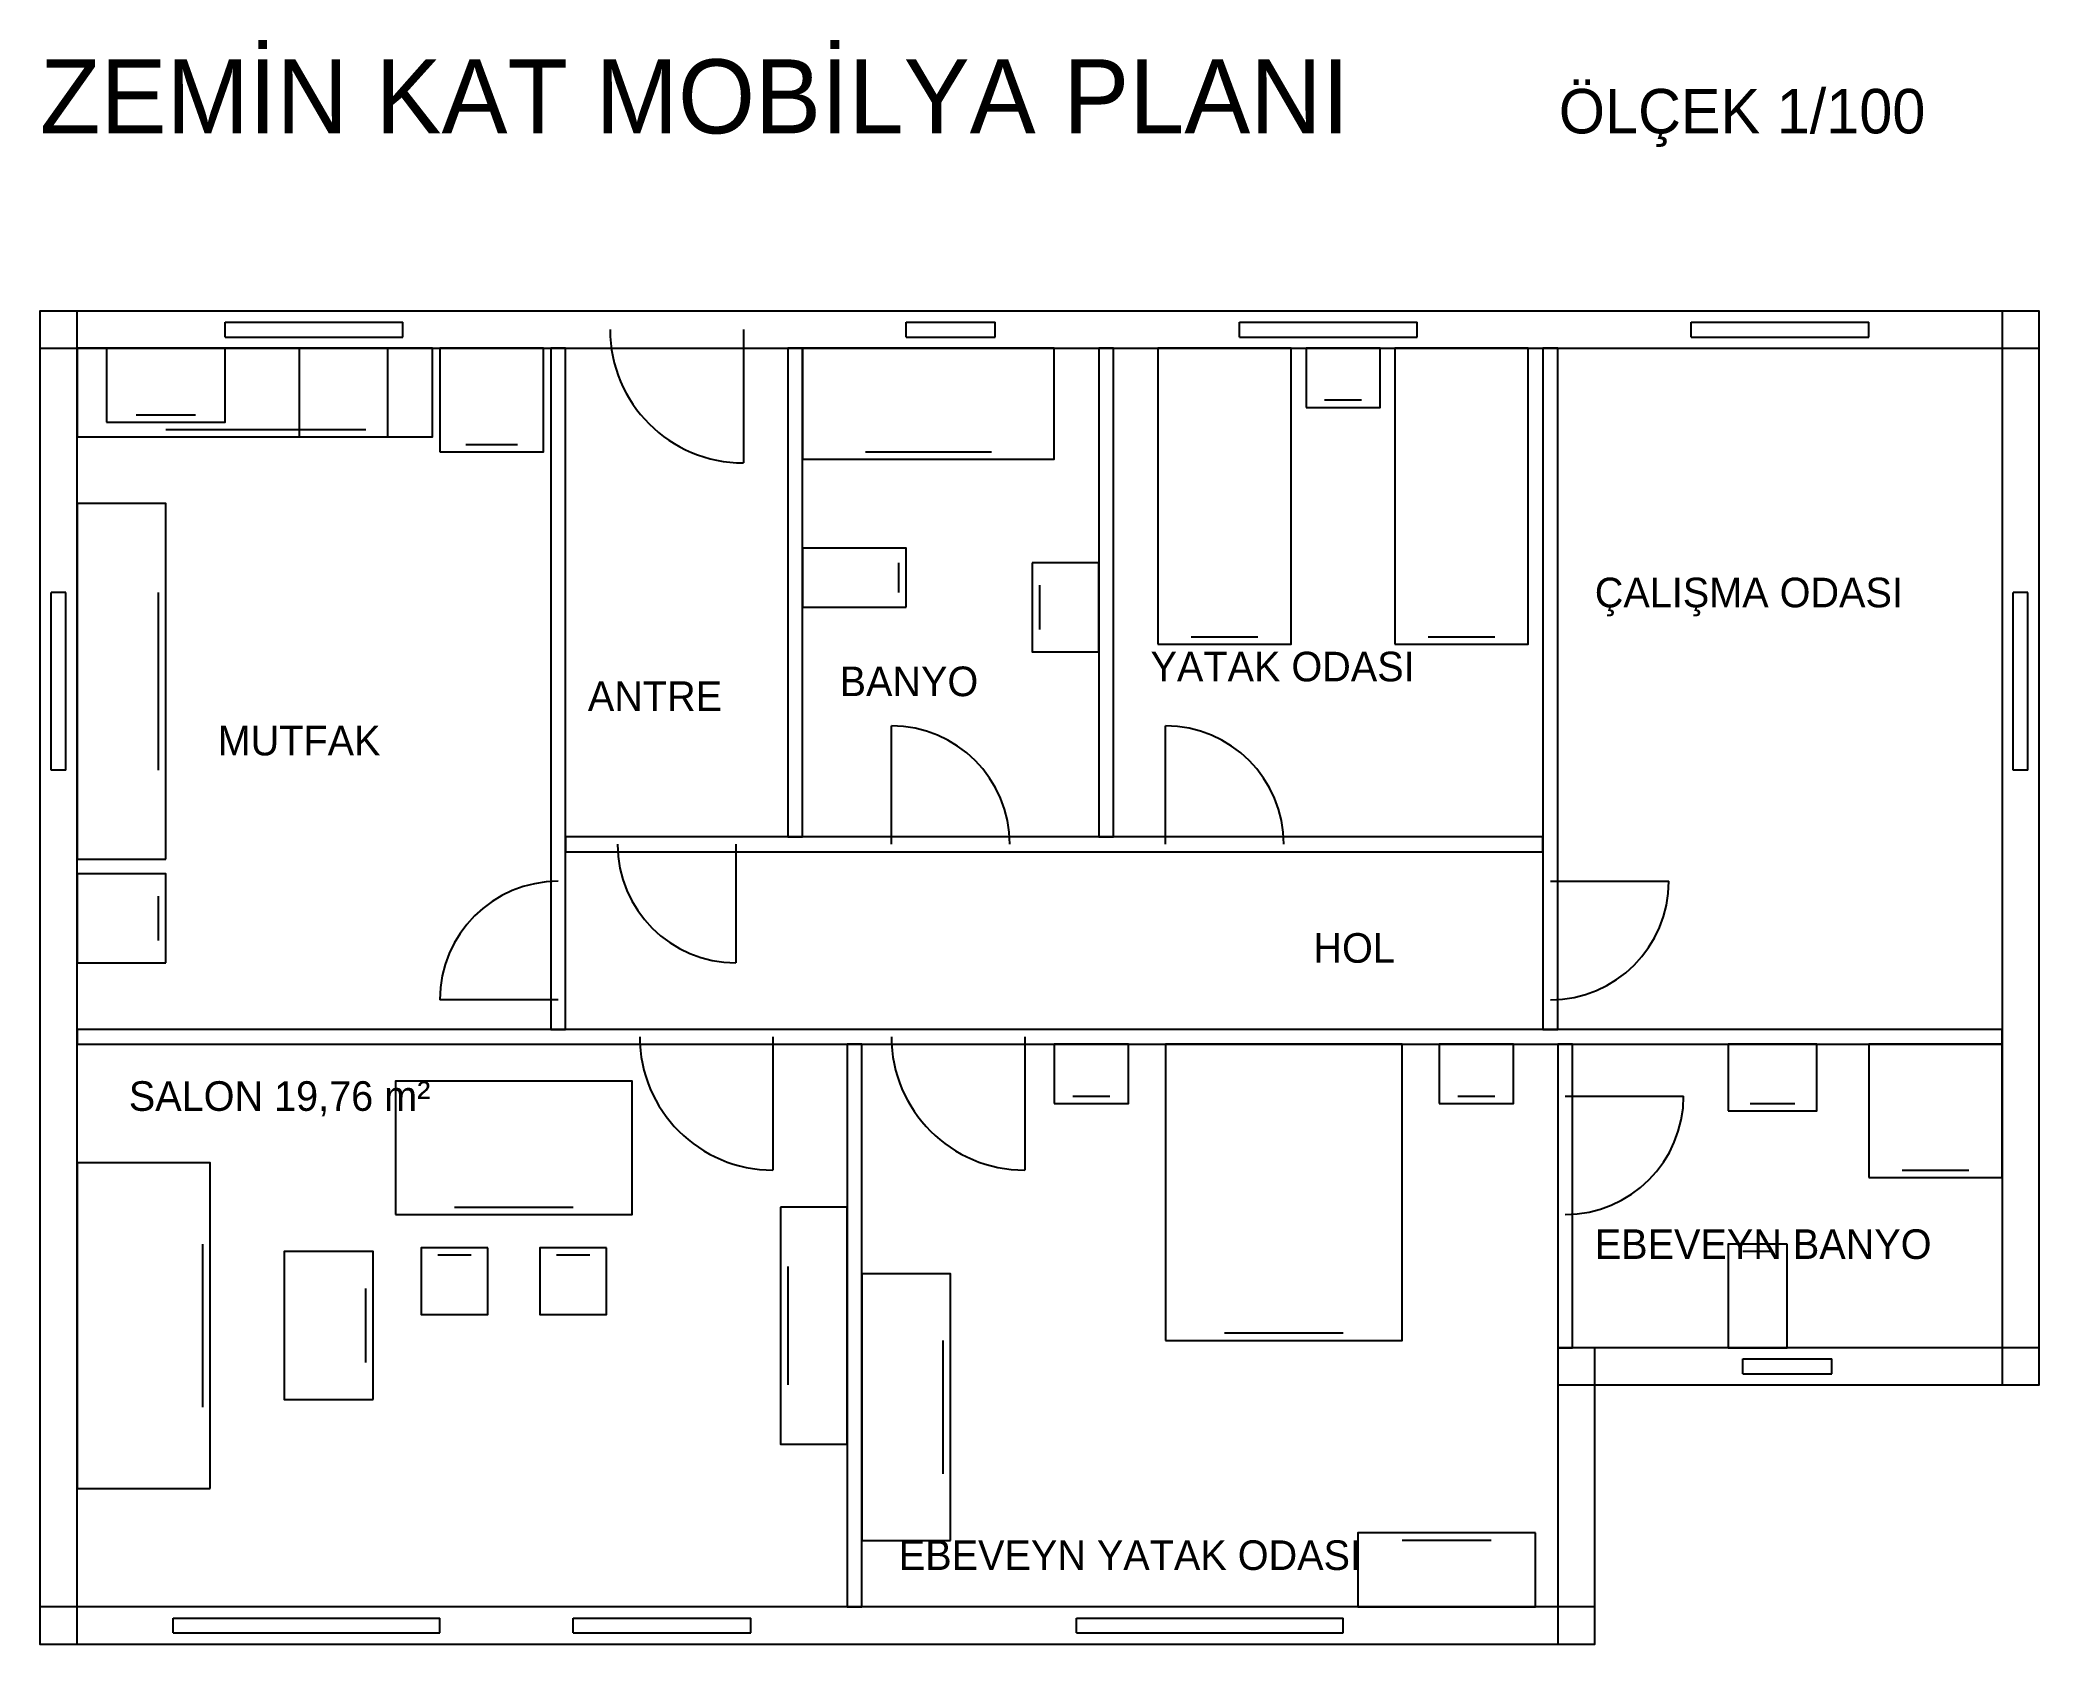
# Model space of a CAD drawing. Header units: millimetres. Extents: x 0 to 13500, y 0 to 10831.
import ezdxf

# ---------------------------------------------------------------- set-up
doc = ezdxf.new("R2010")
doc.units = ezdxf.units.MM
for name, color, linetype in [('DUVAR', 7, 'Continuous'), ('KAPI', 7, 'Continuous'), ('MOBILYA', 7, 'Continuous'), ('PENCERE', 7, 'Continuous'), ('YAZI', 7, 'Continuous')]:
    doc.layers.add(name, color=color, linetype=linetype)

# ---------------------------------------------------------------- blocks, each defined once
blk = doc.blocks.new('KAPI_90')
blk.add_line((-450, 0), (-450, 900))
blk.add_arc((-450, 0), 900, 0, 90)
blk = doc.blocks.new('KAPI_80')
blk.add_line((-400, 0), (-400, 800))
blk.add_arc((-400, 0), 800, 0, 90)
blk = doc.blocks.new('PENCERE_180')
for p, q in [((-900, 50), (900, 50)), ((-900, -50), (-900, 50)), ((900, -50), (900, 50)), ((-900, -50), (900, -50))]:
    blk.add_line(p, q)
blk = doc.blocks.new('PENCERE_120')
for p, q in [((-600, 50), (600, 50)), ((-600, -50), (-600, 50)), ((600, -50), (600, 50)), ((-600, -50), (600, -50))]:
    blk.add_line(p, q)
blk = doc.blocks.new('PENCERE_60')
for p, q in [((-300, 50), (300, 50)), ((-300, -50), (-300, 50)), ((300, -50), (300, 50)), ((-300, -50), (300, -50))]:
    blk.add_line(p, q)
blk = doc.blocks.new('KANEPE_3LU')
blk.add_line((-550, -400), (550, -400))
blk.add_lwpolyline([(-1100, -450), (1100, -450), (1100, 450), (-1100, 450)], close=True)
blk = doc.blocks.new('SEHPA')
blk.add_line((-250, -250), (250, -250))
blk.add_lwpolyline([(-500, -300), (500, -300), (500, 300), (-500, 300)], close=True)
blk = doc.blocks.new('TV_UNITESI')
blk.add_line((-400, -175), (400, -175))
blk.add_lwpolyline([(-800, -225), (800, -225), (800, 225), (-800, 225)], close=True)
blk = doc.blocks.new('YEMEK_MASASI')
blk.add_line((-400, -400), (400, -400))
blk.add_lwpolyline([(-800, -450), (800, -450), (800, 450), (-800, 450)], close=True)
blk = doc.blocks.new('SANDALYE')
blk.add_line((-112.5, -175), (112.5, -175))
blk.add_lwpolyline([(-225, -225), (225, -225), (225, 225), (-225, 225)], close=True)
blk = doc.blocks.new('YATAK_CIFT')
blk.add_line((-400, -950), (400, -950))
blk.add_lwpolyline([(-800, -1000), (800, -1000), (800, 1000), (-800, 1000)], close=True)
blk = doc.blocks.new('KOMIDIN')
blk.add_line((-125, -150), (125, -150))
blk.add_lwpolyline([(-250, -200), (250, -200), (250, 200), (-250, 200)], close=True)
blk = doc.blocks.new('DOLAP')
blk.add_line((-450, -250), (450, -250))
blk.add_lwpolyline([(-900, -300), (900, -300), (900, 300), (-900, 300)], close=True)
blk = doc.blocks.new('SIFONYER')
blk.add_line((-300, -200), (300, -200))
blk.add_lwpolyline([(-600, -250), (600, -250), (600, 250), (-600, 250)], close=True)
blk = doc.blocks.new('DUS')
blk.add_line((-225, -400), (225, -400))
blk.add_lwpolyline([(-450, -450), (450, -450), (450, 450), (-450, 450)], close=True)
blk = doc.blocks.new('KLOZET')
blk.add_line((-100, -300), (100, -300))
blk.add_lwpolyline([(-200, -350), (200, -350), (200, 350), (-200, 350)], close=True)
blk = doc.blocks.new('LAVABO')
blk.add_line((-150, -175), (150, -175))
blk.add_lwpolyline([(-300, -225), (300, -225), (300, 225), (-300, 225)], close=True)
blk = doc.blocks.new('TEZGAH')
blk.add_line((-600, -250), (600, -250))
blk.add_lwpolyline([(-1200, -300), (1200, -300), (1200, 300), (-1200, 300)], close=True)
blk = doc.blocks.new('EVIYE')
blk.add_line((-200, -200), (200, -200))
blk.add_lwpolyline([(-400, -250), (400, -250), (400, 250), (-400, 250)], close=True)
blk = doc.blocks.new('OCAK')
blk.add_line((-150, -250), (150, -250))
blk.add_lwpolyline([(-300, -300), (300, -300), (300, 300), (-300, 300)], close=True)
blk = doc.blocks.new('BUZDOLABI')
blk.add_line((-175, -300), (175, -300))
blk.add_lwpolyline([(-350, -350), (350, -350), (350, 350), (-350, 350)], close=True)
blk = doc.blocks.new('CAMASIR_MAK')
blk.add_line((-150, -250), (150, -250))
blk.add_lwpolyline([(-300, -300), (300, -300), (300, 300), (-300, 300)], close=True)
blk = doc.blocks.new('KUVET')
blk.add_line((-425, -325), (425, -325))
blk.add_lwpolyline([(-850, -375), (850, -375), (850, 375), (-850, 375)], close=True)
blk = doc.blocks.new('YATAK_TEK')
blk.add_line((-225, -950), (225, -950))
blk.add_lwpolyline([(-450, -1000), (450, -1000), (450, 1000), (-450, 1000)], close=True)

msp = doc.modelspace()

# ---------------------------------------------------------------- linework, layer by layer
at = {"layer": 'DUVAR'}
for points in [[(0, 8750), (13500, 8750), (13500, 9000), (0, 9000)], [(250, 0), (250, 9000), (0, 9000), (0, 0)], [(13500, 1750), (13500, 9000), (13250, 9000), (13250, 1750)], [(3550, 4150), (3550, 8750), (3450, 8750), (3450, 4150)], [(5150, 5450), (5150, 8750), (5050, 8750), (5050, 5450)], [(7250, 5450), (7250, 8750), (7150, 8750), (7150, 5450)], [(10250, 4150), (10250, 8750), (10150, 8750), (10150, 4150)], [(3550, 5350), (10150, 5350), (10150, 5450), (3550, 5450)], [(250, 4050), (13250, 4050), (13250, 4150), (250, 4150)], [(5550, 250), (5550, 4050), (5450, 4050), (5450, 250)], [(10350, 2000), (10350, 4050), (10250, 4050), (10250, 2000)], [(10500, 0), (10500, 2000), (10250, 2000), (10250, 0)], [(10250, 1750), (13500, 1750), (13500, 2000), (10250, 2000)], [(0, 0), (10500, 0), (10500, 250), (0, 250)]]:
    msp.add_lwpolyline(points, close=True, dxfattribs=at)

# ---------------------------------------------------------------- block references
at = {"layer": 'KAPI'}
for name, p, rotation in [('KAPI_90', (4300, 8875), 180), ('KAPI_80', (4300, 5400), 180), ('KAPI_80', (3500, 4750), 90), ('KAPI_80', (10200, 4750), 270), ('KAPI_90', (4500, 4100), 180), ('KAPI_90', (6200, 4100), 180), ('KAPI_80', (10300, 3300), 270)]:
    msp.add_blockref(name, p, dxfattribs=dict(at, rotation=rotation))
for p in [(6150, 5400), (8000, 5400)]:
    msp.add_blockref('KAPI_80', p, dxfattribs=at)
at = {"layer": 'MOBILYA'}
for name, p in [('TEZGAH', (1450, 8450)), ('EVIYE', (850, 8500)), ('OCAK', (2050, 8450)), ('BUZDOLABI', (3050, 8400)), ('KUVET', (6000, 8375)), ('YATAK_TEK', (8000, 7750)), ('KOMIDIN', (8800, 8550)), ('YATAK_TEK', (9600, 7750)), ('KOMIDIN', (7100, 3850)), ('YATAK_CIFT', (8400, 3050)), ('KOMIDIN', (9700, 3850)), ('LAVABO', (11700, 3825)), ('DUS', (12800, 3600)), ('YEMEK_MASASI', (3200, 3350))]:
    msp.add_blockref(name, p, dxfattribs=at)
for name, p, rotation in [('TEZGAH', (550, 6500), 90), ('KLOZET', (5500, 7200), 90), ('LAVABO', (6925, 7000), 270), ('CAMASIR_MAK', (550, 4900), 90), ('KANEPE_3LU', (700, 2150), 90), ('TV_UNITESI', (5225, 2150), 270), ('KLOZET', (11600, 2350), 180), ('SEHPA', (1950, 2150), 90), ('SANDALYE', (2800, 2450), 180), ('SANDALYE', (3600, 2450), 180), ('DOLAP', (5850, 1600), 90), ('SIFONYER', (9500, 500), 180)]:
    msp.add_blockref(name, p, dxfattribs=dict(at, rotation=rotation))
at = {"layer": 'PENCERE'}
for name, p in [('PENCERE_120', (1850, 8875)), ('PENCERE_60', (6150, 8875)), ('PENCERE_120', (8700, 8875)), ('PENCERE_120', (11750, 8875)), ('PENCERE_60', (11800, 1875)), ('PENCERE_180', (1800, 125)), ('PENCERE_120', (4200, 125)), ('PENCERE_180', (7900, 125))]:
    msp.add_blockref(name, p, dxfattribs=at)
at = {"layer": 'PENCERE', "rotation": 90}
for p in [(125, 6500), (13375, 6500)]:
    msp.add_blockref('PENCERE_120', p, dxfattribs=at)

# ---------------------------------------------------------------- texts
at = {"layer": 'YAZI'}
for s, height, p in [('ZEMİN KAT MOBİLYA PLANI', 500, (0, 10200)), ('ÖLÇEK 1/100', 300, (10257, 10200)), ('ÇALIŞMA ODASI', 200, (10500, 7000)), ('YATAK ODASI', 200, (7500, 6500)), ('ANTRE', 200, (3700, 6300)), ('BANYO', 200, (5400, 6400)), ('MUTFAK', 200, (1200, 6000)), ('HOL', 200, (8600, 4600)), ('SALON 19,76 m²', 200, (600, 3600)), ('EBEVEYN BANYO', 200, (10500, 2600)), ('EBEVEYN YATAK ODASI', 200, (5800, 500))]:
    msp.add_text(s, height=height, dxfattribs=at).set_placement(p)

doc.saveas('drawing.dxf')
